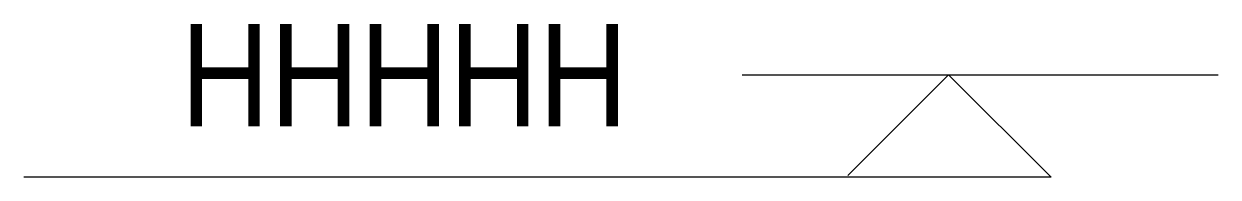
# Model space of a CAD drawing. Extents: x -34.9 to 0, y -3 to 1.5.
import ezdxf
from ezdxf.enums import TextEntityAlignment as Align

# ---------------------------------------------------------------- set-up
doc = ezdxf.new("R2010")
doc.units = 0
doc.header["$LTSCALE"] = 100
doc.layers.get('0').update_dxf_attribs({"linetype": 'CONTINUOUS'})

msp = doc.modelspace()

# ---------------------------------------------------------------- linework, layer by layer
at = {"color": 0}
for p, q in [((0, 0), (-13.898, 0)), ((-7.873, 0.007), (-10.811, -2.935)), ((-4.881, -2.988), (-7.873, 0.007)), ((-4.881, -2.988), (-34.881, -2.988))]:
    msp.add_line(p, q, dxfattribs=at)

# ---------------------------------------------------------------- texts
at = {"color": 0, "width": 0.933945}
msp.add_attdef('HHHHH', text='%%P0.000', height=3, dxfattribs=at).set_placement((-30.31, -1.503), (-17.235, -1.503), align=Align.FIT)

doc.saveas('drawing.dxf')
